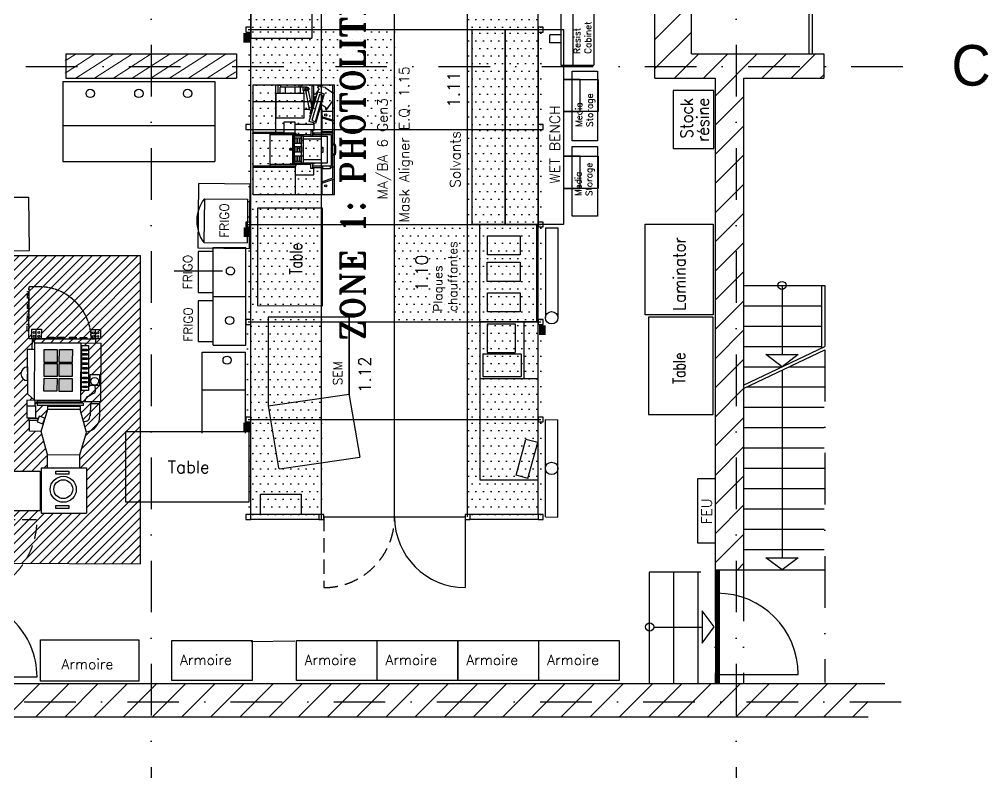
# Model space of a CAD drawing. Header units: millimetres. Extents: x -15291 to 293567, y -98510 to 49398.
# Drawn here: x 45493 to 57422, y 15552 to 24826 of the extents above; entities that cross this region are included whole.
import ezdxf
from ezdxf.enums import TextEntityAlignment as Align

# ---------------------------------------------------------------- set-up
doc = ezdxf.new("R2010")
doc.units = ezdxf.units.MM
doc.header["$LTSCALE"] = 50
doc.header["$MEASUREMENT"] = 0
for name, pattern in [('ACAD_ISO02W100', [15, 12, -3]), ('AUSGEZOGEN', [0]), ('GESTRICHELT', [0.75, 0.5, -0.25]), ('STRICHPUNKT', [25.4, 12.7, -6.35, 0, -6.35])]:
    doc.linetypes.add(name, pattern=pattern)
doc.layers.get('0').update_dxf_attribs({"linetype": 'AUSGEZOGEN'})
doc.layers.add('AM_8', color=1, linetype='CONTINUOUS', lineweight=15)
for name, color, linetype in [('AXEN', 3, 'STRICHPUNKT'), ('AXNR', 3, 'CONTINUOUS'), ('BA01', 7, 'AUSGEZOGEN'), ('BA02', 7, 'AUSGEZOGEN'), ('EL01', 7, 'AUSGEZOGEN'), ('EQUIP1', 7, 'AUSGEZOGEN'), ('FFU', 4, 'CONTINUOUS'), ('RASTER', 30, 'AUSGEZOGEN'), ('RW01', 4, 'AUSGEZOGEN'), ('RW02', 4, 'AUSGEZOGEN'), ('RWTEXT', 7, 'CONTINUOUS')]:
    doc.layers.add(name, color=color, linetype=linetype)
doc.styles.add('ROMANS8', font='ROMANS.SHX')
doc.styles.add('ROMANT', font='romant', dxfattribs={"height": 400})
pattern_1 = [(45, (-4844.61, 5143.94), (-56.1266, 56.1266), [])]

# ---------------------------------------------------------------- blocks, each defined once
blk = doc.blocks.new('*X3')
at = {"color": 0}
for p, q in [((45336, 16240), (45746, 16650)), ((45695, 16240), (46105, 16650)), ((46054, 16240), (46464, 16650)), ((46414, 16240), (46824, 16650)), ((46773, 16240), (47183, 16650)), ((47132, 16240), (47542, 16650)), ((47491, 16240), (47901, 16650)), ((47851, 16240), (48261, 16650)), ((48210, 16240), (48620, 16650)), ((48569, 16240), (48979, 16650)), ((48928, 16240), (49338, 16650)), ((49287, 16240), (49697, 16650)), ((49647, 16240), (50057, 16650)), ((50006, 16240), (50416, 16650)), ((50365, 16240), (50775, 16650)), ((50724, 16240), (51134, 16650)), ((51083, 16240), (51493, 16650)), ((51443, 16240), (51853, 16650)), ((51802, 16240), (52212, 16650)), ((52161, 16240), (52571, 16650)), ((52520, 16240), (52930, 16650)), ((52879, 16240), (53289, 16650)), ((53239, 16240), (53649, 16650)), ((53598, 16240), (54008, 16650)), ((53957, 16240), (54367, 16650)), ((54316, 16240), (54726, 16650)), ((54675, 16240), (55085, 16650)), ((55035, 16240), (55445, 16650)), ((55394, 16240), (55804, 16650)), ((55753, 16240), (55940, 16427))]:
    blk.add_line(p, q, dxfattribs=at)
blk = doc.blocks.new('*X4')
at = {"color": 0}
for p, q in [((53955, 32402), (54103, 32550)), ((53955, 32043), (54405, 32493)), ((53955, 31684), (54405, 32134)), ((53955, 31325), (54405, 31775)), ((53955, 30966), (54405, 31416)), ((53955, 30606), (54405, 31056)), ((53955, 30247), (54405, 30697)), ((53955, 29888), (54405, 30338)), ((53955, 29529), (54405, 29979)), ((53955, 29169), (54405, 29619)), ((53955, 28810), (54405, 29260)), ((53955, 28451), (54405, 28901)), ((53955, 28092), (54405, 28542)), ((53955, 27733), (54405, 28183)), ((53955, 27373), (54405, 27823)), ((53955, 27014), (54405, 27464)), ((53955, 26655), (54405, 27105)), ((53859, 26200), (54405, 26746)), ((53315, 26015), (53800, 26500)), ((53315, 26374), (53441, 26500)), ((54218, 26200), (54518, 26500)), ((54578, 26200), (54878, 26500)), ((54937, 26200), (55237, 26500)), ((55296, 26200), (55405, 26309)), ((53315, 25656), (53765, 26106)), ((53315, 25297), (53765, 25747)), ((53315, 24937), (53765, 25387)), ((53315, 24578), (53765, 25028)), ((53315, 24219), (53765, 24669)), ((53555, 24100), (53855, 24400)), ((53914, 24100), (54214, 24400)), ((54055, 23881), (54574, 24400)), ((54633, 24100), (54933, 24400)), ((54992, 24100), (55292, 24400)), ((55351, 24100), (55395, 24144)), ((54055, 23522), (54405, 23872)), ((54055, 23163), (54405, 23513)), ((54055, 22804), (54405, 23154)), ((54055, 22444), (54405, 22794)), ((54055, 22085), (54405, 22435)), ((54055, 21726), (54405, 22076)), ((54055, 21367), (54405, 21717)), ((54055, 21008), (54405, 21358)), ((54055, 20648), (54405, 20998)), ((54055, 20289), (54405, 20639)), ((54055, 19930), (54405, 20280)), ((54055, 19571), (54405, 19921)), ((54055, 19212), (54405, 19562)), ((54055, 18852), (54405, 19202)), ((54055, 18493), (54405, 18843)), ((54055, 18134), (54405, 18484)), ((54330, 18050), (54405, 18125))]:
    blk.add_line(p, q, dxfattribs=at)

msp = doc.modelspace()

# ---------------------------------------------------------------- hatches: boundary and pattern name
h = msp.add_hatch()
h.set_pattern_fill('ANSI31', color=2, scale=25)
h.set_pattern_definition(pattern_1)
h.paths.add_polyline_path([(45023, 19424), (45023, 19038), (45023, 18655), (44672, 18134), (46983, 18124), (46983, 21920), (44646, 21920), (44671, 19936), (44672, 19907)])
h.paths.add_polyline_path([(45586, 20068), (45586, 20136), (45686, 20135), (45685, 20069), (45690, 20069), (45689, 19915), (45587, 19915), (45588, 20068)], flags=16)
h.paths.add_polyline_path([(45594, 20217), (45593, 20379, -0.984775), (45592, 20546), (45590, 20762), (45682, 20762), (45683, 20845), (46249, 20842), (46245, 20135), (45679, 20138)], flags=16)
h.paths.add_polyline_path([(45617, 19890), (45720, 19892), (45736, 19941), (45810, 19917), (45843, 20026), (45844, 20065), (46242, 20063), (46242, 20015), (46318, 19740), (46237, 19466), (46236, 19306), (45840, 19309), (45840, 19468), (45758, 19753), (45616, 19754)], flags=16)
h.paths.add_polyline_path([(45716, 20073), (45717, 20105), (46276, 20102), (46276, 20070)], flags=16)
h.paths.add_polyline_path([(45716, 20110), (45716, 20133), (46247, 20131), (46247, 20107)], flags=16)
h.paths.add_polyline_path([(45795, 20247), (45796, 20407), (45956, 20406), (45955, 20247)], flags=0)
h.paths.add_polyline_path([(45796, 20430), (45797, 20590), (45957, 20589), (45956, 20429)], flags=0)
h.paths.add_polyline_path([(45982, 20246), (45983, 20406), (46143, 20405), (46142, 20246)], flags=0)
h.paths.add_polyline_path([(45797, 20603), (45798, 20763), (45958, 20762), (45957, 20602)], flags=0)
h.paths.add_polyline_path([(45983, 20429), (45984, 20589), (46144, 20588), (46143, 20428)], flags=0)
h.paths.add_polyline_path([(45390, 19263), (45750, 19263), (45750, 18779), (45390, 18779), (45029, 18779), (45029, 19021), (45029, 19263)], flags=16)
h.paths.add_polyline_path([(45984, 20602), (45985, 20762), (46145, 20761), (46144, 20601)], flags=0)
h.paths.add_polyline_path([(45759, 19304), (46318, 19304), (46318, 18745), (45759, 18745)], flags=16)
h.paths.add_polyline_path([(45607, 20895), (45608, 20992), (45590, 20992), (45590, 21072), (45608, 21072), (45608, 21119), (45590, 21119), (45591, 21199), (45609, 21199), (45609, 21264), (45591, 21264), (45591, 21344), (45610, 21344), (45610, 21394), (45592, 21394), (45592, 21474), (45610, 21474), (45611, 21534), (45738, 21534), (45738, 21534, -0.414125), (46375, 20891), (46375, 20891), (46375, 20892), (46321, 20893), (45762, 20896), (45762, 20895), (45647, 20895), (45647, 20895)], flags=16)
h.paths.add_polyline_path([(45662, 20925, -1), (45686, 20925, -1)], flags=0)
h.paths.add_polyline_path([(46258, 20255), (46261, 20811), (46345, 20810), (46342, 20255)], flags=16)
h.paths.add_polyline_path([(45839, 20913), (45919, 20913), (45919, 20895), (45966, 20895), (45966, 20913), (46046, 20912), (46046, 20894), (46111, 20894), (46111, 20912), (46191, 20912), (46191, 20893), (46241, 20893), (46241, 20911), (46321, 20911), (46321, 20894), (46241, 20894), (46241, 20893), (46191, 20893), (46111, 20895), (46111, 20894), (46046, 20894), (45966, 20896), (45966, 20895), (45919, 20895), (45839, 20896)], flags=0)
h.paths.add_polyline_path([(45718, 20924, -1), (45743, 20924, -1)], flags=0)
h.paths.add_polyline_path([(46272, 20292), (46272, 20311), (46325, 20311), (46325, 20292)], flags=0)
h.paths.add_polyline_path([(45662, 20971, -1), (45686, 20971, -1)], flags=0)
h.paths.add_polyline_path([(46361, 20320), (46362, 20452), (46477, 20452), (46477, 20320)], flags=16)
h.paths.add_polyline_path([(46273, 20350), (46273, 20369), (46326, 20369), (46325, 20349)], flags=0)
h.paths.add_polyline_path([(45718, 20971, -1), (45743, 20971, -1)], flags=0)
h.paths.add_polyline_path([(46273, 20400), (46273, 20419), (46326, 20419), (46326, 20400)], flags=0)
h.paths.add_polyline_path([(45941, 19263), (46100, 19263), (46100, 19227), (45941, 19227)], flags=0)
h.paths.add_polyline_path([(46273, 20465), (46273, 20484), (46326, 20484), (46326, 20465)], flags=0)
h.paths.add_polyline_path([(46274, 20520), (46274, 20539), (46326, 20539), (46326, 20520)], flags=0)
h.paths.add_polyline_path([(46274, 20578), (46274, 20597), (46327, 20597), (46327, 20578)], flags=0)
h.paths.add_polyline_path([(46372, 20370, -1), (46467, 20370, -1)], flags=0)
h.paths.add_polyline_path([(46192, 19040, -1), (45873, 19040, -1)], flags=0)
h.paths.add_polyline_path([(46274, 20638), (46274, 20657), (46327, 20657), (46327, 20638)], flags=0)
h.paths.add_polyline_path([(46274, 20693), (46275, 20712), (46327, 20712), (46327, 20693)], flags=0)
h.paths.add_polyline_path([(46149, 19042, -1), (45916, 19042, -1)], flags=0)
h.paths.add_polyline_path([(46275, 20746), (46275, 20765), (46328, 20765), (46328, 20746)], flags=0)
h.paths.add_polyline_path([(46390, 20921, -1), (46415, 20921, -1)], flags=16)
h.paths.add_polyline_path([(45941, 18841), (46100, 18841), (46100, 18805), (45941, 18805)], flags=0)
h.paths.add_polyline_path([(46391, 20968, -1), (46415, 20968, -1)], flags=16)
h.paths.add_polyline_path([(46447, 20920, -1), (46472, 20920, -1)], flags=16)
h.paths.add_polyline_path([(46447, 20967, -1), (46472, 20967, -1)], flags=16)
h = msp.add_hatch()
h.set_pattern_fill('ANSI31', color=2, scale=25)
h.set_pattern_definition(pattern_1)
h.paths.add_polyline_path([(45738, 21534), (45611, 21534), (45607, 20895), (45644, 20895), (45647, 20895), (45647, 21011), (45763, 21010), (45762, 20896), (45839, 20895), (45839, 20913), (45919, 20913), (45919, 20895), (45966, 20895), (45966, 20913), (46046, 20912), (46046, 20894), (46111, 20894), (46111, 20912), (46191, 20912), (46191, 20893), (46241, 20893), (46241, 20911), (46321, 20911), (46321, 20893), (46375, 20892, 0.413604)])
h = msp.add_hatch(color=250)
h.dxf.hatch_style = 1
h.paths.add_polyline_path([(45795, 20247), (45955, 20247), (45956, 20406), (45796, 20407)])
h.paths.add_polyline_path([(45956, 20429), (45957, 20589), (45797, 20590), (45796, 20430)])
h.paths.add_polyline_path([(45958, 20762), (45798, 20763), (45797, 20603), (45957, 20602)])
h.paths.add_polyline_path([(46144, 20601), (46145, 20761), (45985, 20762), (45984, 20602)])
h.paths.add_polyline_path([(46143, 20428), (46144, 20588), (45984, 20589), (45983, 20429)])
h.paths.add_polyline_path([(45983, 20406), (45982, 20246), (46142, 20246), (46143, 20405)])
at = {"layer": 'AM_8'}
h = msp.add_hatch(dxfattribs=at)
h.set_pattern_fill('ANSI31', color=0, scale=1000, angle=347.7506, style=0)
h.set_pattern_definition([(32.7506, (28792.47, -2100), (-67.62294, 105.12915), [])])
h.paths.add_polyline_path([(48157, 24400), (46057, 24400), (46057, 24100), (48157, 24100)])
at = {"layer": 'FFU'}
h = msp.add_hatch(dxfattribs=at)
h.set_pattern_fill('DOTS,_I', color=256, scale=1500, style=2)
h.set_pattern_definition([(0, (-900, -4800), (46.875, 93.75), [0, -93.75])])
h.paths.add_polyline_path([(48310, 24700), (49210, 24700), (49210, 25900), (48310, 25900)])
h = msp.add_hatch(dxfattribs=at)
h.set_pattern_fill('DOTS,_I', color=256, scale=1500, style=2)
h.set_pattern_definition([(0, (1800, -4800), (46.875, 93.75), [0, -93.75])])
h.paths.add_polyline_path([(51010, 24700), (51910, 24700), (51910, 25900), (51010, 25900)])
h = msp.add_hatch(dxfattribs=at)
h.set_pattern_fill('DOTS,_I', color=256, scale=1500, style=2)
h.set_pattern_definition([(0, (-900, -5985.09), (46.875, 93.75), [0, -93.75])])
h.paths.add_polyline_path([(48310, 23515), (49210, 23515), (49210, 24715), (48310, 24715)])
h = msp.add_hatch(dxfattribs=at)
h.set_pattern_fill('DOTS,_I', color=256, scale=1500, style=2)
h.set_pattern_definition([(0, (0, -5985.09), (46.875, 93.75), [0, -93.75])])
h.paths.add_polyline_path([(49210, 23515), (50110, 23515), (50110, 24715), (49210, 24715)])
h = msp.add_hatch(dxfattribs=at)
h.set_pattern_fill('DOTS,_I', color=256, scale=1500, style=2)
h.set_pattern_definition([(0, (1800, -6000), (46.875, 93.75), [0, -93.75])])
h.paths.add_polyline_path([(51010, 23500), (51910, 23500), (51910, 24700), (51010, 24700)])
h = msp.add_hatch(dxfattribs=at)
h.set_pattern_fill('DOTS,_I', color=256, scale=1500, style=2)
h.set_pattern_definition([(0, (-900, -7229.82), (46.875, 93.75), [0, -93.75])])
h.paths.add_polyline_path([(48310, 22270), (49210, 22270), (49210, 23470), (48310, 23470)])
h = msp.add_hatch(dxfattribs=at)
h.set_pattern_fill('DOTS,_I', color=256, scale=1500, style=2)
h.set_pattern_definition([(0, (1800, -7200), (46.875, 93.75), [0, -93.75])])
h.paths.add_polyline_path([(51010, 22300), (51910, 22300), (51910, 23500), (51010, 23500)])
h = msp.add_hatch(dxfattribs=at)
h.set_pattern_fill('DOTS,_I', color=256, scale=1500, style=2)
h.set_pattern_definition([(0, (-900, -8400), (46.875, 93.75), [0, -93.75])])
h.paths.add_polyline_path([(48310, 21100), (49210, 21100), (49210, 22300), (48310, 22300)])
h = msp.add_hatch(dxfattribs=at)
h.set_pattern_fill('DOTS,_I', color=256, scale=1500, style=2)
h.set_pattern_definition([(0, (900, -8400), (46.875, 93.75), [0, -93.75])])
h.paths.add_polyline_path([(50110, 21100), (51010, 21100), (51010, 22300), (50110, 22300)])
h = msp.add_hatch(dxfattribs=at)
h.set_pattern_fill('DOTS,_I', color=256, scale=1500, style=2)
h.set_pattern_definition([(0, (1800, -8400), (46.875, 93.75), [0, -93.75])])
h.paths.add_polyline_path([(51010, 21100), (51910, 21100), (51910, 22300), (51010, 22300)])
h = msp.add_hatch(dxfattribs=at)
h.set_pattern_fill('DOTS,_I', color=256, scale=1500, style=2)
h.set_pattern_definition([(0, (-919.375, -9606.25), (46.875, 93.75), [0, -93.75])])
h.paths.add_polyline_path([(48291, 19894), (49191, 19894), (49191, 21094), (48291, 21094)])
h = msp.add_hatch(dxfattribs=at)
h.set_pattern_fill('DOTS,_I', color=256, scale=1500, style=2)
h.set_pattern_definition([(0, (1800, -9600), (46.875, 93.75), [0, -93.75])])
h.paths.add_polyline_path([(51010, 19900), (51910, 19900), (51910, 21100), (51010, 21100)])
h = msp.add_hatch(dxfattribs=at)
h.set_pattern_fill('DOTS,_I', color=256, scale=1500, style=2)
h.set_pattern_definition([(0, (-900, -10800), (46.875, 93.75), [0, -93.75])])
h.paths.add_polyline_path([(48310, 18700), (49210, 18700), (49210, 19900), (48310, 19900)])
h = msp.add_hatch(dxfattribs=at)
h.set_pattern_fill('DOTS,_I', color=256, scale=1500, style=2)
h.set_pattern_definition([(0, (1800, -10800), (46.875, 93.75), [0, -93.75])])
h.paths.add_polyline_path([(51010, 18700), (51910, 18700), (51910, 19900), (51010, 19900)])

# ---------------------------------------------------------------- linework, layer by layer
at = {"color": 2}
for p, q in [((44646, 21920), (46983, 21920)), ((46983, 18124), (46983, 21920)), ((44672, 18134), (46983, 18124))]:
    msp.add_line(p, q, dxfattribs=at)
at = {"linetype": 'ACAD_ISO02W100', "ltscale": 0.1}
for p, q in [((45607, 20895), (45611, 21534)), ((45739, 21534), (45611, 21534)), ((45607, 20895), (45644, 20895))]:
    msp.add_line(p, q, dxfattribs=at)
at = {"color": 7, "lineweight": 0}
for p, q in [((45611, 21534), (45607, 20895)), ((45738, 21534), (45611, 21534)), ((45607, 20895), (45644, 20895)), ((45762, 20896), (45839, 20895)), ((45919, 20895), (45966, 20895)), ((46046, 20894), (46111, 20894)), ((46191, 20893), (46241, 20893)), ((46321, 20893), (46375, 20892))]:
    msp.add_line(p, q, dxfattribs=at)
at = {"lineweight": 0}
for p, q in [((45647, 20895), (45647, 21011)), ((45647, 21011), (45763, 21010)), ((45763, 21010), (45762, 20896)), ((45644, 20895), (45647, 20895)), ((45839, 20895), (45839, 20913)), ((45839, 20913), (45919, 20913)), ((45919, 20913), (45919, 20895)), ((45966, 20895), (45966, 20913)), ((45966, 20913), (46046, 20912)), ((46046, 20912), (46046, 20894)), ((46111, 20894), (46111, 20912)), ((46111, 20912), (46191, 20912)), ((46191, 20912), (46191, 20893)), ((46241, 20893), (46241, 20911)), ((46241, 20911), (46321, 20911)), ((46321, 20911), (46321, 20893))]:
    msp.add_line(p, q, dxfattribs=at)
for p, q in [((45701, 20895), (45701, 21008)), ((46430, 20891), (46430, 21004)), ((45648, 20889), (45644, 20766)), ((46432, 20885), (45648, 20889)), ((45648, 20889), (45683, 20845)), ((45736, 20896), (46375, 20892)), ((46432, 20841), (46432, 20885)), ((45686, 20762), (45590, 20762)), ((45590, 20762), (45594, 20217)), ((46250, 20121), (46254, 20840)), ((46254, 20842), (46498, 20841)), ((46494, 20120), (46498, 20841)), ((45591, 20546), (45590, 20375)), ((46430, 20263), (46424, 20320)), ((45594, 20217), (45679, 20138)), ((46334, 20182), (46395, 20218)), ((46250, 20121), (46494, 20120)), ((46369, 20095), (46363, 19945)), ((46369, 20095), (46480, 20096)), ((46480, 20096), (46479, 19937)), ((45759, 19750), (45843, 20026)), ((45843, 20026), (46240, 20024)), ((46318, 19740), (46240, 20024)), ((45604, 19913), (45604, 19891)), ((45604, 19891), (45721, 19890)), ((45728, 19910), (45609, 19913)), ((45616, 19754), (45617, 19890)), ((45617, 19890), (45723, 19892)), ((45721, 19890), (45728, 19910)), ((45760, 19753), (45616, 19754)), ((45840, 19468), (45759, 19750)), ((46237, 19466), (46318, 19740)), ((45840, 19309), (45840, 19468)), ((45840, 19468), (46237, 19466)), ((46236, 19306), (46237, 19466)), ((45390, 19263), (45750, 19263)), ((45750, 19263), (45750, 18779)), ((45759, 19304), (46318, 19304)), ((45759, 19304), (45759, 18745)), ((45840, 19309), (46236, 19306)), ((46318, 19304), (46318, 18745)), ((45390, 18779), (45750, 18779)), ((45759, 18745), (46318, 18745))]:
    msp.add_line(p, q)
at = {"linetype": 'ACAD_ISO02W100', "ltscale": 0.1}
for points in [[(45609, 21394), (45592, 21394), (45592, 21474), (45609, 21474)], [(45608, 21264), (45591, 21264), (45591, 21344), (45608, 21344)], [(45607, 21119), (45590, 21119), (45591, 21199), (45608, 21199)], [(45607, 20992), (45590, 20992), (45590, 21072), (45607, 21072)]]:
    msp.add_lwpolyline(points, close=True, dxfattribs=at)
for points in [[(45647, 20895), (45647, 21011), (45763, 21010), (45762, 20895)], [(46375, 20891), (46376, 21007), (46492, 21007), (46491, 20891)], [(45839, 20896), (45839, 20913), (45919, 20913), (45919, 20896)], [(45966, 20896), (45966, 20913), (46046, 20912), (46046, 20895)], [(46111, 20895), (46111, 20912), (46191, 20912), (46191, 20895)], [(46241, 20894), (46241, 20911), (46321, 20911), (46321, 20894)], [(46249, 20842), (46245, 20135), (45679, 20138), (45683, 20845)], [(45797, 20603), (45798, 20763), (45958, 20762), (45957, 20602)], [(45984, 20602), (45985, 20762), (46145, 20761), (46144, 20601)], [(46258, 20255), (46261, 20811), (46345, 20810), (46342, 20255)], [(46275, 20746), (46275, 20765), (46328, 20765), (46328, 20746)], [(46274, 20693), (46275, 20712), (46327, 20712), (46327, 20693)], [(46274, 20638), (46274, 20657), (46327, 20657), (46327, 20638)], [(45796, 20430), (45797, 20590), (45957, 20589), (45956, 20429)], [(45983, 20429), (45984, 20589), (46144, 20588), (46143, 20428)], [(46274, 20578), (46274, 20597), (46327, 20597), (46327, 20578)], [(46274, 20520), (46274, 20539), (46326, 20539), (46326, 20520)], [(45795, 20247), (45796, 20407), (45956, 20406), (45955, 20247)], [(45982, 20246), (45983, 20406), (46143, 20405), (46142, 20246)], [(46273, 20465), (46273, 20484), (46326, 20484), (46326, 20465)], [(46273, 20400), (46273, 20419), (46326, 20419), (46326, 20400)], [(46361, 20320), (46362, 20452), (46477, 20452), (46477, 20320)], [(46272, 20292), (46272, 20311), (46325, 20311), (46325, 20292)], [(46273, 20350), (46273, 20369), (46326, 20369), (46325, 20349)], [(45685, 20068), (45686, 20135), (45586, 20136), (45586, 20068)], [(45690, 20069), (45689, 19915), (45587, 19915), (45588, 20070)], [(45716, 20110), (45716, 20133), (46247, 20131), (46247, 20107)], [(45716, 20073), (45717, 20105), (46276, 20102), (46276, 20070)], [(45843, 20026), (45844, 20065), (46242, 20063), (46242, 20024)], [(45736, 19941), (45712, 19871), (45783, 19847), (45807, 19918)], [(45941, 19263), (46100, 19263), (46100, 19227), (45941, 19227)], [(45941, 18841), (46100, 18841), (46100, 18805), (45941, 18805)]]:
    msp.add_lwpolyline(points, close=True)
for centre, radius in [((45674, 20971), 12.3), ((45674, 20925), 12.3), ((45731, 20971), 12.3), ((45731, 20924), 12.3), ((46403, 20921), 12.3), ((46403, 20968), 12.3), ((46459, 20967), 12.3), ((46459, 20920), 12.3), ((46419, 20370), 47.6), ((46033, 19040), 160), ((46033, 19042), 116)]:
    msp.add_circle(centre, radius)
at = {"color": 7, "lineweight": 0}
msp.add_arc((45735, 20894), 640, 359.8596, 89.7403, dxfattribs=at)
at = {"linetype": 'ACAD_ISO02W100', "ltscale": 0.1}
msp.add_arc((45735, 20894), 640, 359.8083, 89.6456, dxfattribs=at)
for centre, radius, start, end in [((45594, 20462), 83.5, 91.7744, 268.6326), ((46368, 20126), 65.4, 121.0645, 183.5513), ((46393, 20255), 37.2, 272.0776, 12.8337), ((46292, 19945), 70.6, 261.8437, 2.1838), ((46296, 19930), 184, 276.7036, 1.782)]:
    msp.add_arc(centre, radius, start, end)
at = {"layer": 'AXEN', "linetype": 'STRICHPUNKT'}
for p, q in [((47115, 37212), (47115, 14382)), ((54315, 37212), (54315, 14382)), ((2368, 16425), (56565, 16425))]:
    msp.add_line(p, q, dxfattribs=at)
at = {"layer": 'AXEN', "linetype": 'STRICHPUNKT', "lineweight": 30}
msp.add_line((2388, 24244), (56565, 24244), dxfattribs=at)
at = {"layer": 'BA01'}
for p, q in [((53315, 24100), (53315, 26500)), ((53765, 24400), (53765, 26200)), ((55215, 24400), (55215, 26200)), ((55255, 24400), (55255, 26200)), ((54055, 24100), (54055, 18050)), ((54405, 24100), (54405, 18050)), ((54405, 21550), (55405, 21550)), ((54880, 21550), (54880, 20700)), ((55365, 21550), (55365, 20786)), ((55405, 21550), (55405, 20800)), ((54405, 21300), (55365, 21300)), ((54405, 21050), (55365, 21050)), ((54405, 20324), (55405, 20800)), ((54405, 20800), (55365, 20800)), ((54405, 20281), (55405, 20758)), ((54680, 20700), (55080, 20700)), ((54880, 20550), (54680, 20700)), ((55080, 20700), (54880, 20550)), ((54405, 20550), (54880, 20550)), ((54969, 20550), (55397, 20550)), ((54880, 20510), (54880, 18203)), ((54444, 20300), (55397, 20300)), ((54405, 20050), (55397, 20050)), ((54405, 19800), (55397, 19800)), ((54405, 19550), (55397, 19550)), ((54405, 19300), (55397, 19300)), ((54405, 19050), (55397, 19050)), ((54405, 18800), (55397, 18800)), ((54405, 18550), (55397, 18550)), ((54405, 18300), (55397, 18300)), ((54680, 18198), (55080, 18198)), ((54880, 18048), (54680, 18198)), ((55080, 18198), (54880, 18048)), ((54055, 18050), (54405, 18050)), ((54405, 18050), (55405, 18050)), ((7969, 16650), (56144, 16650)), ((23515, 16240), (55940, 16240))]:
    msp.add_line(p, q, dxfattribs=at)
at = {"layer": 'BA01', "color": 7}
for p, q in [((46065, 24400), (48165, 24400)), ((46066, 24400), (46066, 24100)), ((48165, 24400), (48165, 24100)), ((48165, 24400), (48165, 24100)), ((48165, 24400), (48165, 24100)), ((53765, 24400), (55395, 24400)), ((55395, 24400), (55395, 24100)), ((46065, 24100), (48165, 24100)), ((53315, 24100), (54055, 24100)), ((54405, 24100), (55395, 24100))]:
    msp.add_line(p, q, dxfattribs=at)
at = {"layer": 'BA01', "linetype": 'STRICHPUNKT'}
for p, q in [((55405, 20758), (55405, 16660)), ((54055, 18050), (54055, 16650)), ((54405, 18050), (54405, 16650))]:
    msp.add_line(p, q, dxfattribs=at)
at = {"layer": 'BA01', "lineweight": 30}
for p, q in [((53245, 18020), (53245, 16650)), ((53545, 18020), (53545, 16650)), ((53845, 18020), (53845, 16650))]:
    msp.add_line(p, q, dxfattribs=at)
at = {"layer": 'BA01'}
msp.add_circle((54880, 21550), 50, dxfattribs=at)
at = {"layer": 'BA02', "lineweight": 30}
for p, q in [((53895, 17545), (53895, 17145)), ((54045, 17345), (53895, 17545)), ((53895, 17145), (54045, 17345))]:
    msp.add_line(p, q, dxfattribs=at)
msp.add_circle((53250, 17345), 50, dxfattribs=at)
at = {"layer": 'EL01', "linetype": 'Continuous', "lineweight": 30}
for p, q in [((48342, 24995), (48342, 24596)), ((49094, 24995), (49094, 24596)), ((48342, 24596), (49094, 24596)), ((46026, 24063), (46026, 23077)), ((46026, 24063), (47898, 24063)), ((47898, 24063), (47898, 23077)), ((46026, 23520), (47898, 23520)), ((46026, 23077), (47898, 23077)), ((47694, 22008), (47702, 22805)), ((48334, 22798), (47702, 22805)), ((48326, 22001), (48334, 22798)), ((47770, 22617), (47764, 22080)), ((47770, 22617), (48302, 22611)), ((48302, 22611), (48296, 22075)), ((51967, 22259), (52120, 22259)), ((51967, 22259), (51967, 21157)), ((52120, 22259), (52120, 21157)), ((47764, 22080), (48296, 22075)), ((47872, 21966), (47692, 21966)), ((47692, 21966), (47692, 21465)), ((48326, 22001), (47694, 22008)), ((47877, 20816), (47877, 22017)), ((47877, 22017), (48278, 22017)), ((48278, 20816), (48278, 22017)), ((47692, 21465), (47872, 21465)), ((47872, 21360), (47692, 21360)), ((47692, 21360), (47692, 20859)), ((47877, 21415), (48278, 21415)), ((51159, 21100), (51159, 20404)), ((51250, 21076), (51596, 21076)), ((51250, 21076), (51250, 20725)), ((51596, 21076), (51596, 20725)), ((51701, 21100), (51701, 20404)), ((47692, 20859), (47872, 20859)), ((47877, 20816), (48278, 20816)), ((47743, 19733), (47743, 20730)), ((47743, 20730), (48274, 20730)), ((48274, 19733), (48274, 20730)), ((51195, 20710), (51195, 20429)), ((51195, 20710), (51667, 20710)), ((51250, 20725), (51596, 20725)), ((51667, 20710), (51667, 20429)), ((51158, 20405), (51872, 20405)), ((51158, 20404), (51158, 19157)), ((51195, 20429), (51667, 20429)), ((47743, 20264), (48274, 20264)), ((51968, 19299), (51968, 19898)), ((51968, 19898), (52120, 19895)), ((52120, 19295), (52120, 19895)), ((51607, 19214), (51727, 19655)), ((51872, 19615), (51727, 19655)), ((51752, 19175), (51872, 19615)), ((51752, 19175), (51607, 19214)), ((51968, 18700), (51968, 19299)), ((52120, 18696), (52120, 19295)), ((51158, 19157), (51872, 19157)), ((51968, 18700), (52120, 18696))]:
    msp.add_line(p, q, dxfattribs=at)
at = {"layer": 'EL01', "color": 0, "linetype": 'Continuous', "lineweight": 30}
for p, q in [((52159, 24919), (52159, 24263)), ((52303, 24919), (52303, 24263)), ((52563, 24919), (52563, 24263)), ((52156, 24637), (52022, 24637)), ((52022, 24537), (52022, 24637)), ((52156, 24537), (52022, 24537)), ((52159, 24263), (52563, 24263)), ((48371, 22670), (48371, 24019)), ((48371, 24019), (49371, 24019)), ((48651, 23439), (48651, 24019)), ((48677, 23918), (48677, 24019)), ((48702, 23918), (48702, 23992)), ((49031, 23993), (48703, 23993)), ((48711, 23992), (48711, 24020)), ((48769, 23918), (48769, 23992)), ((48887, 23918), (48887, 23992)), ((48936, 23992), (48936, 24019)), ((48953, 23918), (48953, 23992)), ((48961, 23992), (48961, 24019)), ((48986, 23952), (48986, 23993)), ((49095, 23740), (49095, 24019)), ((49118, 24009), (49095, 24009)), ((49118, 23819), (49118, 24009)), ((49177, 24013), (49160, 23989)), ((49184, 23972), (49160, 23989)), ((49200, 23996), (49177, 24013)), ((49255, 23988), (49200, 23996)), ((49255, 23988), (49349, 23922)), ((49349, 23586), (49349, 24019)), ((49371, 23288), (49371, 24019)), ((49014, 23952), (48986, 23952)), ((48992, 23918), (48992, 23951)), ((49013, 23952), (49060, 23721)), ((49049, 23953), (49094, 23737)), ((49127, 23855), (49117, 23874)), ((49132, 23899), (49118, 23911)), ((49184, 23972), (49132, 23899)), ((48369, 23813), (49233, 23813)), ((49205, 23782), (49267, 23739)), ((49271, 23711), (49349, 23824)), ((49058, 23716), (48992, 23716)), ((49221, 23716), (49188, 23716)), ((49221, 23423), (49221, 23716)), ((49221, 23696), (49349, 23696)), ((49223, 23627), (49370, 23579)), ((49267, 23739), (49255, 23722)), ((49255, 23722), (49271, 23711)), ((48883, 23535), (49115, 23535)), ((49115, 23535), (49115, 23458)), ((49223, 23614), (49350, 23572)), ((49350, 23441), (49350, 23572)), ((48371, 23438), (48751, 23438)), ((48371, 23423), (48901, 23423)), ((48396, 23423), (48396, 23438)), ((48581, 23022), (48581, 23422)), ((49081, 23403), (48581, 23403)), ((48751, 23423), (48751, 23438)), ((48857, 23041), (48857, 23402)), ((48872, 23041), (48872, 23402)), ((48989, 23387), (48879, 23387)), ((48879, 23057), (48879, 23387)), ((48901, 23403), (48901, 23423)), ((48967, 23057), (48967, 23387)), ((48989, 23057), (48989, 23387)), ((49115, 23458), (49099, 23458)), ((49333, 23404), (49101, 23404)), ((49371, 23423), (49102, 23423)), ((49350, 23441), (49222, 23441)), ((49333, 23024), (49333, 23404)), ((49350, 23291), (49350, 23422)), ((49362, 23291), (49332, 23291)), ((49362, 23279), (49332, 23279)), ((49350, 23165), (49350, 23277)), ((49374, 23178), (49374, 23267)), ((49386, 23178), (49386, 23267)), ((49362, 23166), (49332, 23166)), ((49362, 23154), (49332, 23154)), ((49350, 23012), (49350, 23151)), ((49371, 22670), (49371, 23154)), ((49081, 23041), (48581, 23041)), ((48989, 23057), (48879, 23057)), ((48901, 23021), (48901, 23041)), ((48371, 23021), (48901, 23021)), ((48371, 23005), (48891, 23005)), ((48395, 23006), (48395, 23021)), ((48891, 22670), (48891, 23021)), ((48891, 22911), (49115, 22911)), ((49099, 23024), (49332, 23024)), ((49221, 22997), (49099, 22997)), ((49115, 22988), (49099, 22988)), ((49115, 22911), (49115, 22988)), ((49221, 22670), (49221, 22997)), ((49317, 23011), (49371, 23011)), ((49351, 22999), (49317, 22999)), ((49351, 22869), (49351, 22999)), ((49351, 22869), (49221, 22826)), ((49371, 22858), (49222, 22808)), ((49351, 22668), (49351, 22849)), ((48371, 22670), (49371, 22670)), ((48344, 17166), (48882, 17174))]:
    msp.add_line(p, q, dxfattribs=at)
at = {"layer": 'EL01', "color": 30, "linetype": 'Continuous', "lineweight": 30}
msp.add_line((47397, 21730), (47992, 21730), dxfattribs=at)
msp.add_line((47397, 21730), (47992, 21730), dxfattribs=at)
at = {"layer": 'EL01', "linetype": 'STRICHPUNKT', "lineweight": 30}
for p, q in [((53246, 18026), (54052, 18026)), ((53304, 17342), (53894, 17342))]:
    msp.add_line(p, q, dxfattribs=at)
at = {"layer": 'EL01', "color": 0, "linetype": 'Continuous', "lineweight": 30}
for points in [[(52296, 24190), (52610, 24190), (52610, 23332), (52296, 23332)], [(48652, 23608), (48652, 23918), (48992, 23918), (48992, 23608)], [(49061, 23567), (49166, 23932), (49242, 23910), (49138, 23545)], [(49072, 23661), (49135, 23880), (49147, 23877), (49084, 23658)], [(49138, 23570), (49228, 23887), (49185, 23900), (49094, 23582)], [(49084, 23707), (49092, 23736), (49065, 23744), (49057, 23715)], [(48751, 23423), (48751, 23563), (48883, 23563), (48883, 23423)], [(48989, 23057), (48989, 23387), (49279, 23387), (49279, 23057)], [(49082, 23389), (49082, 23458), (49102, 23458), (49102, 23389)], [(48887, 23299), (48887, 23368), (48906, 23368), (48906, 23299)], [(48917, 23299), (48917, 23368), (48936, 23368), (48936, 23299)], [(48944, 23299), (48944, 23368), (48963, 23368), (48963, 23299)], [(48990, 23095), (48990, 23355), (49209, 23355), (49209, 23095)], [(48821, 23225), (48821, 23235), (48855, 23235), (48855, 23225)], [(48821, 23225), (48821, 23235), (48855, 23235), (48855, 23225)], [(48821, 23216), (48821, 23226), (48855, 23226), (48855, 23216)], [(48821, 23216), (48821, 23226), (48855, 23226), (48855, 23216)], [(48886, 23078), (48886, 23147), (48906, 23147), (48906, 23078)], [(48887, 23191), (48887, 23260), (48906, 23260), (48906, 23191)], [(48916, 23078), (48916, 23147), (48935, 23147), (48935, 23078)], [(48917, 23191), (48917, 23260), (48936, 23260), (48936, 23191)], [(48943, 23078), (48943, 23147), (48962, 23147), (48962, 23078)], [(48944, 23191), (48944, 23260), (48963, 23260), (48963, 23191)], [(49212, 23185), (49212, 23254), (49227, 23254), (49227, 23185)], [(52296, 23262), (52610, 23262), (52610, 22404), (52296, 22404)], [(49080, 22988), (49080, 23057), (49099, 23057), (49099, 22988)], [(49229, 22985), (49229, 23021), (49317, 23021), (49317, 22985)], [(45753, 17185), (46964, 17185), (46964, 16677), (45753, 16677)]]:
    msp.add_lwpolyline(points, close=True, dxfattribs=at)
at = {"layer": 'EL01', "lineweight": 30}
msp.add_lwpolyline([(46799, 19746), (46799, 18886), (48319, 18886), (48319, 19746)], close=True, dxfattribs=at)
at = {"layer": 'EL01', "color": 0, "linetype": 'Continuous', "lineweight": 30}
for centre, radius in [((49031, 23969), 24.2), ((49031, 23969), 12.8), ((49031, 23969), 12.8), ((49263, 23649), 12.8), ((49263, 22776), 12.8)]:
    msp.add_circle(centre, radius, dxfattribs=at)
at = {"layer": 'EL01', "linetype": 'Continuous', "lineweight": 30}
for centre, radius in [((46364, 23914), 51.5), ((46963, 23914), 51.5), ((47563, 23914), 51.5), ((48090, 21729), 50.2), ((48080, 21118), 50.2), ((52044, 21152), 76.1), ((48049, 20630), 50.2), ((52044, 19298), 76.1)]:
    msp.add_circle(centre, radius, dxfattribs=at)
at = {"layer": 'EL01', "color": 0, "linetype": 'Continuous', "lineweight": 30}
for centre, radius, start, end in [((49362, 23268), 23.2, 359.7367, 91.347), ((49362, 23268), 11.5, 359.4679, 91.0874), ((49362, 23177), 11.5, 268.9126, 0.5321), ((49362, 23177), 23.2, 268.653, 0.2633)]:
    msp.add_arc(centre, radius, start, end, dxfattribs=at)
at = {"layer": 'EL01', "linetype": 'Continuous', "lineweight": 30}
msp.add_arc((48123, 22342), 447, 142.1771, 216.1406, dxfattribs=at)
at = {"layer": 'EL01', "color": 7}
for points in [[(48330, 24660), (48330, 24540), (48250, 24660), (48250, 24540)], [(51970, 21060), (51970, 20940), (51890, 21060), (51890, 20940)], [(48330, 19860), (48330, 19740), (48250, 19860), (48250, 19740)]]:
    msp.add_solid(points, dxfattribs=at)
at = {"layer": 'EL01', "color": 7, "lineweight": 30}
msp.add_solid([(48335, 22266), (48335, 22146), (48255, 22266), (48255, 22146)], dxfattribs=at)
at = {"layer": 'EQUIP1', "color": 0}
msp.add_line((52421, 24247), (52421, 24247), dxfattribs=at)
at = {"layer": 'EQUIP1'}
for p, q in [((52395, 24085), (52395, 24085)), ((49541, 21159), (48553, 21159)), ((48553, 21159), (48553, 20066)), ((49551, 21164), (49541, 21159)), ((49551, 21164), (49551, 21164)), ((48553, 20069), (49551, 20213)), ((49551, 20213), (49553, 20196)), ((49553, 20196), (49681, 19434)), ((48553, 20066), (48681, 19304)), ((48693, 19294), (49681, 19436)), ((48681, 19304), (48693, 19294))]:
    msp.add_line(p, q, dxfattribs=at)
for points in [[(51066, 24700), (51471, 24700), (51471, 22300), (51066, 22300)], [(51471, 24700), (51876, 24700), (51876, 22300), (51471, 22300)], [(51876, 24700), (52191, 24700), (52191, 22300), (51876, 22300)], [(52395, 24085), (52190, 24085), (52190, 24085), (52395, 24085)], [(52395, 24085), (52615, 24085), (52615, 23690), (52395, 23690)], [(54040, 23950), (53540, 23950), (53540, 23235), (54040, 23235)], [(52395, 23690), (52190, 23690), (52190, 23690), (52395, 23690)], [(52395, 23140), (52190, 23140), (52190, 23140), (52395, 23140)], [(52395, 23140), (52615, 23140), (52615, 22745), (52395, 22745)], [(52395, 22745), (52190, 22745), (52190, 22745), (52395, 22745)], [(45237, 21972), (45231, 22635), (45606, 22638), (45612, 21976)], [(49223, 21300), (49225, 22500), (48425, 22502), (48423, 21302)], [(51159, 22300), (51859, 22300), (51859, 21100), (51159, 21100)], [(53195, 22304), (54030, 22304), (54030, 21189), (53195, 21189)], [(51253, 22160), (51658, 22160), (51658, 21925), (51253, 21925)], [(51250, 21835), (51655, 21835), (51655, 21600), (51250, 21600)], [(51253, 21460), (51658, 21460), (51658, 21225), (51253, 21225)], [(49551, 20213), (49551, 20213), (49551, 21164), (49551, 21164)], [(53234, 21161), (53234, 19961), (54034, 19961), (54034, 21161)], [(53845, 19175), (54055, 19175), (54055, 18375), (53845, 18375)], [(48459, 18981), (48959, 18981), (48959, 18731), (48459, 18731)], [(48358, 17179), (48358, 16686), (47369, 16686), (47369, 17178)], [(49891, 17179), (49891, 16686), (48903, 16686), (48902, 17178)], [(50886, 17179), (50886, 16686), (49898, 16686), (49897, 17178)], [(51881, 17179), (51881, 16686), (50893, 16686), (50892, 17178)], [(52876, 17179), (52876, 16686), (51888, 16686), (51887, 17178)]]:
    msp.add_lwpolyline(points, close=True, dxfattribs=at)
at = {"layer": 'RASTER'}
for p, q in [((49210, 18670), (49210, 31870)), ((50110, 18700), (50110, 31900)), ((51010, 18700), (51010, 31900)), ((48310, 24700), (51910, 24700)), ((48310, 23470), (51910, 23470)), ((48310, 22300), (51910, 22300)), ((48310, 21100), (51910, 21100)), ((48310, 19900), (51910, 19900))]:
    msp.add_line(p, q, dxfattribs=at)
at = {"layer": 'RW01'}
for p, q in [((48340, 18730), (48340, 31901)), ((51880, 18730), (51880, 31901)), ((49180, 18730), (48340, 18730)), ((51880, 18730), (51040, 18730)), ((49180, 18670), (48340, 18670)), ((51880, 18670), (51040, 18670))]:
    msp.add_line(p, q, dxfattribs=at)
at = {"layer": 'RW01', "flags": 128}
for points in [[(48280, 24730), (48280, 24670), (48340, 24670), (48340, 24730)], [(51880, 24670), (51940, 24670), (51940, 24730), (51880, 24730)], [(48280, 23530), (48280, 23470), (48340, 23470), (48340, 23530)], [(51880, 23470), (51940, 23470), (51940, 23530), (51880, 23530)], [(48280, 22330), (48280, 22270), (48340, 22270), (48340, 22330)], [(51880, 22270), (51940, 22270), (51940, 22330), (51880, 22330)], [(48280, 21130), (48280, 21070), (48340, 21070), (48340, 21130)], [(51880, 21070), (51940, 21070), (51940, 21130), (51880, 21130)], [(48280, 19930), (48280, 19870), (48340, 19870), (48340, 19930)], [(51880, 19870), (51940, 19870), (51940, 19930), (51880, 19930)], [(48280, 18730), (48280, 18670), (48340, 18670), (48340, 18730)], [(49180, 18730), (49180, 18670), (49240, 18670), (49240, 18730)], [(50980, 18730), (50980, 18670), (51040, 18670), (51040, 18730)], [(51880, 18670), (51940, 18670), (51940, 18730), (51880, 18730)]]:
    msp.add_lwpolyline(points, close=True, dxfattribs=at)
at = {"layer": 'RW01', "const_width": 60}
msp.add_lwpolyline([(54085, 18050), (54085, 16650)], dxfattribs=at)
at = {"layer": 'RW02', "linetype": 'GESTRICHELT', "ltscale": 7}
for p, q in [((44740, 18670), (45710, 18670)), ((49240, 18700), (49240, 17830))]:
    msp.add_line(p, q, dxfattribs=at)
at = {"layer": 'RW02'}
for p, q in [((49240, 18700), (50980, 18700)), ((50980, 18700), (50980, 17830)), ((44740, 16731), (45710, 16731)), ((54080, 16760), (55080, 16760))]:
    msp.add_line(p, q, dxfattribs=at)
at = {"layer": 'RW02', "linetype": 'GESTRICHELT', "ltscale": 7}
for centre, radius, start in [((44740, 18670), 970, 268.2277), ((49240, 18700), 870, 270)]:
    msp.add_arc(centre, radius, start, 0, dxfattribs=at)
at = {"layer": 'RW02'}
for centre, radius, start, end in [((50980, 18700), 870, 180, 270), ((44740, 16731), 970, 0, 91.7723), ((54080, 16760), 1000, 0, 90)]:
    msp.add_arc(centre, radius, start, end, dxfattribs=at)

# ---------------------------------------------------------------- block references
at = {"layer": 'BA01'}
for name in ['*X4', '*X3']:
    msp.add_blockref(name, (0, 0), dxfattribs=at)

# ---------------------------------------------------------------- texts
at = {"layer": 'AXNR'}
msp.add_text('C', height=500, dxfattribs=at).set_placement((56965, 24010))
at = {"layer": 'EL01', "color": 6, "lineweight": 30, "insert": (47318, 19389), "char_height": 150, "width": 612.28, "attachment_point": 1, "style": 'ROMANS8'}
msp.add_mtext('{\\C7;Table}', dxfattribs=at)
at = {"layer": 'EQUIP1', "style": 'ROMANT'}
for s, p in [('1.11', (50912, 23739)), ('1.10', (50519, 21476)), ('1.12', (49819, 20226))]:
    msp.add_text(s, height=150, rotation=90, dxfattribs=at).set_placement(p)
at = {"layer": 'EQUIP1', "style": 'ROMANS8', "width": 0.9}
for s, p in [('Stock', (53780, 23858)), ('résine', (53980, 23858))]:
    msp.add_text(s, height=150, rotation=90, dxfattribs=at).set_placement(p, align=Align.RIGHT)
at = {"layer": 'EQUIP1', "style": 'ROMANS8'}
for s, width, p in [('Laminator', 0.9, (53691, 21240)), ('Table ', 0.75, (48972, 21683)), ('Table ', 0.75, (53689, 20336))]:
    msp.add_text(s, height=150, rotation=90, dxfattribs=dict(at, width=width)).set_placement(p)
at = {"layer": 'EQUIP1', "color": 0, "attachment_point": 1, "rotation": 90, "style": 'ROMANT'}
for s, insert, char_height, width in [('{\\Fsimplex|c0;Resist\\PCabinet}', (52317, 24402), 80, 578.89), ('{\\Fsimplex|c0;Mask Aligner E.Q. 1.15}', (50166, 22324), 125, 3000), ('{\\Fsimplex|c0;Media\\PStorage}', (52338, 23502), 80, 578.89), ('{\\Fsimplex|c0;MA/BA 6 Gen3}', (49900, 22609), 125, 2000), ('{\\Fsimplex|c0;Media\\PStorage}', (52331, 22650), 80, 578.89)]:
    msp.add_mtext(s, dxfattribs=dict(at, insert=insert, char_height=char_height, width=width))
at = {"layer": 'EQUIP1', "attachment_point": 1, "style": 'ROMANT'}
for s, insert, char_height, width, rotation in [('{\\Fsimplex.shx;WET BENCH}', (52020, 22802), 125, 1220.51, 90), ('{\\Fsimplex.shx;Solvants}', (50795, 22752), 125, 570, 90), ('{\\Fsimplex.shx;FRIGO}', (47960, 22137), 110, 590, 90), ('{\\Fsimplex.shx;Plaques chauffantes}', (50588, 21225), 110, 965, 90), ('{\\Fsimplex.shx;FRIGO}', (47510, 21503), 110, 590, 90), ('{\\Fsimplex.shx;FRIGO}', (47515, 20857), 110, 590, 90), ('{\\Fsimplex.shx;SEM}', (49355, 20320), 110, 445, 90), ('{\\Fsimplex.shx;FEU}', (53890, 18610), 125, 435, 90), ('{\\Fsimplex.shx;Armoire}', (46011, 16950), 125, 95, 0.0277), ('{\\Fsimplex.shx;Armoire}', (47470, 17002), 125, 95, 0.0277), ('{\\Fsimplex.shx;Armoire}', (49003, 17002), 125, 95, 0.0277), ('{\\Fsimplex.shx;Armoire}', (49998, 17002), 125, 95, 0.0277), ('{\\Fsimplex.shx;Armoire}', (50994, 17002), 125, 95, 0.0277), ('{\\Fsimplex.shx;Armoire}', (51989, 17002), 125, 95, 0.0277)]:
    msp.add_mtext(s, dxfattribs=dict(at, insert=insert, char_height=char_height, width=width, rotation=rotation))
at = {"layer": 'RWTEXT', "style": 'ROMANT'}
msp.add_text(' ZONE 1: PHOTOLITHOGRAPHIE', height=300, rotation=90, dxfattribs=at).set_placement((49744, 20666))

doc.saveas('drawing.dxf')
